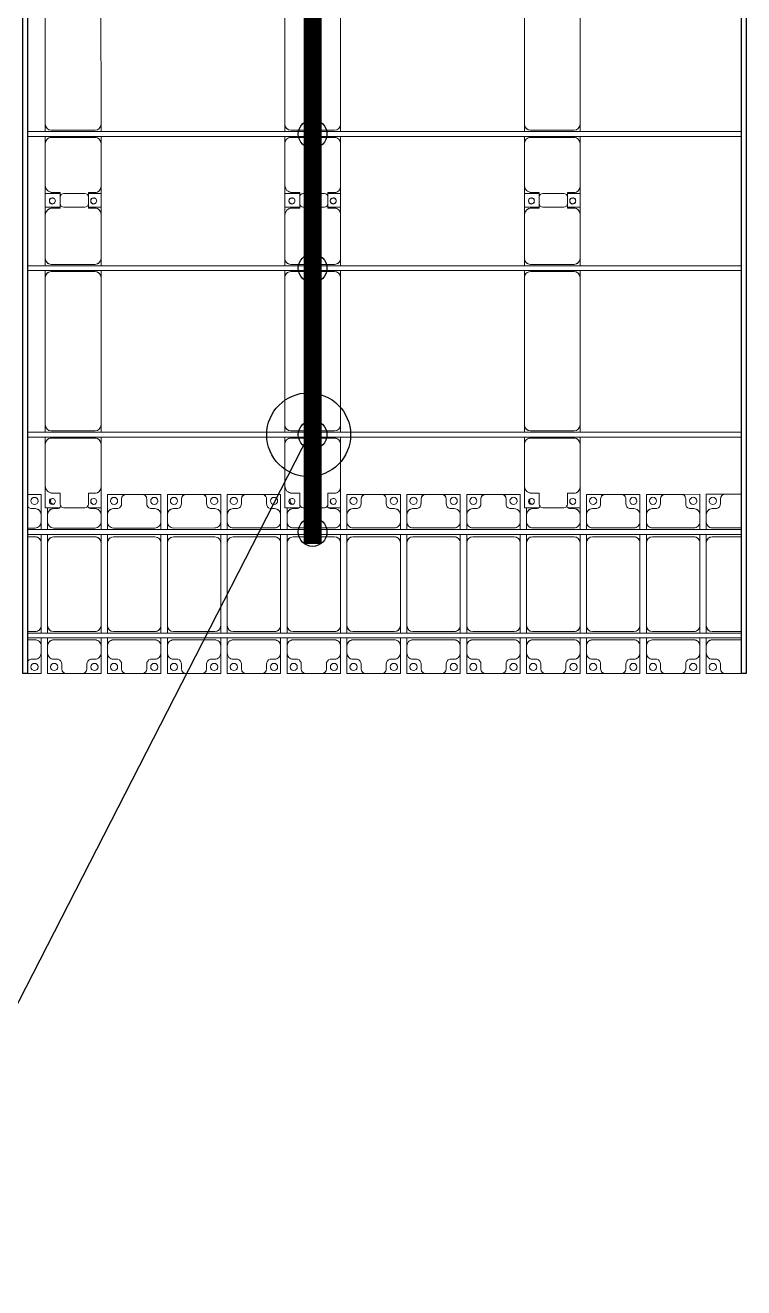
# Model space of a CAD drawing. Header units: millimetres. Extents: x -496478 to -186190, y -204059 to -87354.
# Drawn here: x -311141 to -305141, y -194841 to -184302 of the extents above; entities that cross this region are included whole.
import ezdxf

# ---------------------------------------------------------------- set-up
doc = ezdxf.new("R2010")
doc.units = ezdxf.units.MM
for name, color, linetype, lineweight in [('A-DETL-MBND', 5, 'Continuous', 9), ('A-GENM', 13, 'Continuous', 9), ('S-BEAM', 12, 'Continuous', 9)]:
    doc.layers.add(name, color=color, linetype=linetype, lineweight=lineweight)
for name, color, linetype in [('GC-BICH NEO', 6, 'Continuous'), ('GC-DAY NEO', 5, 'Continuous'), ('GC-HOP 40x60 GIA CUONG', 1, 'Continuous')]:
    doc.layers.add(name, color=color, linetype=linetype)

# ---------------------------------------------------------------- blocks, each defined once
blk = doc.blocks.new('Dai phao do pin - DẢI PHAO ĐỠ PIN-17023-BỐ TRÍ KHUNG KẾT CẤU BÈ PIN 01')
at = {"layer": 'A-DETL-MBND', "color": 8}
for p, q in [((-1312, 242), (-1130, 242)), ((-1312, 122), (-1312, 242)), ((-1312, 242), (-1312, 222)), ((-780, 242), (-1130, 242)), ((-780, 242), (-722, 242)), ((-682, 242), (-620, 242)), ((610, 242), (-620, 242)), ((610, 242), (668, 242)), ((708, 242), (770, 242)), ((1130, 242), (770, 242)), ((1130, 242), (1312, 242)), ((1198, 242), (1376, 242)), ((1198, 118), (1198, 242)), ((1312, 242), (1312, 118)), ((1730, 242), (1380, 242)), ((1730, 242), (1788, 242)), ((1828, 242), (1890, 242)), ((3120, 242), (1890, 242)), ((-1190, 118), (-1282, 118)), ((-1190, 182), (-1190, 118)), ((-730, -173), (-730, 192)), ((-670, 192), (-670, -173)), ((660, -173), (660, 192)), ((720, 192), (720, -173)), ((1190, 118), (1190, 182)), ((1282, 118), (1190, 118)), ((1320, 118), (1228, 118)), ((1320, 182), (1320, 118)), ((1780, -173), (1780, 192)), ((1840, 192), (1840, -173)), ((-1312, 88), (-1312, -88)), ((1198, 88), (1198, -88)), ((1312, -88), (1312, 88)), ((-1312, -223), (-1312, -122)), ((-1282, -118), (-1190, -118)), ((-1190, -118), (-1190, -173)), ((1190, -173), (1190, -118)), ((1190, -118), (1282, -118)), ((1198, -223), (1198, -118)), ((1228, -118), (1320, -118)), ((1312, -118), (1312, -223)), ((1320, -118), (1320, -173)), ((-1140, -223), (-1312, -223)), ((-1140, -223), (-780, -223)), ((-722, -223), (-780, -223)), ((-620, -223), (-682, -223)), ((-620, -223), (610, -223)), ((668, -223), (610, -223)), ((770, -223), (708, -223)), ((770, -223), (1140, -223)), ((1312, -223), (1140, -223)), ((1370, -223), (1198, -223)), ((1370, -223), (1730, -223)), ((1788, -223), (1730, -223)), ((1890, -223), (1828, -223)), ((1890, -223), (3120, -223))]:
    blk.add_line(p, q, dxfattribs=at)
for centre, radius, start, end in [((-1130, 182), 60, 90, 180), ((-1130, 182), 60, 135, 180), ((-780, 192), 50, 360, 90), ((-780, 192), 50, 360, 45), ((-620, 192), 50, 90, 180), ((-620, 192), 50, 105, 180), ((610, 192), 50, 360, 90), ((610, 192), 50, 15, 90), ((770, 192), 50, 90, 180), ((770, 192), 50, 135, 180), ((1130, 182), 60, 360, 90), ((1130, 182), 60, 360, 45), ((1380, 182), 60, 90, 180), ((1380, 182), 60, 135, 180), ((1730, 192), 50, 360, 90), ((1730, 192), 50, 360, 45), ((1890, 192), 50, 90, 180), ((1890, 192), 50, 105, 180), ((-1282, 88), 30, 90, 180), ((-1282, 88), 30, 105, 120), ((-1259, 183), 25, 0, 180), ((-1259, 183), 25, 180, 0), ((1228, 88), 30, 90, 180), ((1249, 183), 25, 0, 180), ((1249, 183), 25, 180, 0), ((1251, 183), 25, 0, 180), ((1251, 183), 25, 180, 0), ((1251, 183), 25, 180, 195), ((1282, 88), 30, 360, 90), ((-1282, -88), 30, 180, 270), ((1228, -88), 30, 180, 270), ((1282, -88), 30, 270, 360), ((-1282, -88), 30, 240, 255), ((-1259, -162), 25, 0, 180), ((-1259, -162), 25, 180, 0), ((-1259, -162), 25, 270, 285), ((-1140, -173), 50, 180, 270), ((-1140, -173), 50, 180, 225), ((-780, -173), 50, 270, 360), ((-780, -173), 50, 315, 360), ((-620, -173), 50, 180, 270), ((-620, -173), 50, 180, 270), ((610, -173), 50, 270, 360), ((610, -173), 50, 285, 360), ((770, -173), 50, 180, 270), ((770, -173), 50, 180, 225), ((1140, -173), 50, 270, 360), ((1140, -173), 50, 315, 360), ((1249, -162), 25, 0, 180), ((1249, -162), 25, 180, 0), ((1251, -162), 25, 0, 180), ((1251, -162), 25, 120, 180), ((1251, -162), 25, 180, 0), ((1251, -162), 25, 75, 105), ((1249, -162), 25, 75, 90), ((1249, -162), 25, 30, 45), ((1249, -162), 25, 360, 15), ((1370, -173), 50, 180, 270), ((1370, -173), 50, 180, 225), ((1730, -173), 50, 270, 360), ((1730, -173), 50, 315, 360), ((1890, -173), 50, 180, 270), ((1890, -173), 50, 180, 270)]:
    blk.add_arc(centre, radius, start, end, dxfattribs=at)
blk = doc.blocks.new('Dai phao do pin - DẢI PHAO ĐỠ PIN-16228-BỐ TRÍ KHUNG KẾT CẤU BÈ PIN 01')
at = {"layer": 'A-DETL-MBND', "color": 8}
for p, q in [((-1312, 242), (-1130, 242)), ((-1312, 122), (-1312, 242)), ((-1312, 242), (-1312, 222)), ((-780, 242), (-1130, 242)), ((-780, 242), (-722, 242)), ((-682, 242), (-620, 242)), ((610, 242), (-620, 242)), ((610, 242), (668, 242)), ((708, 242), (770, 242)), ((1130, 242), (770, 242)), ((1130, 242), (1312, 242)), ((1198, 242), (1377, 242)), ((1198, 118), (1198, 242)), ((1312, 242), (1312, 118)), ((1730, 242), (1380, 242)), ((1730, 242), (1788, 242)), ((1828, 242), (1890, 242)), ((3120, 242), (1890, 242)), ((-1190, 118), (-1282, 118)), ((-1190, 182), (-1190, 118)), ((-730, -173), (-730, 192)), ((-670, 192), (-670, -173)), ((660, -173), (660, 192)), ((720, 192), (720, -173)), ((1190, 118), (1190, 182)), ((1282, 118), (1190, 118)), ((1320, 118), (1228, 118)), ((1320, 182), (1320, 118)), ((1780, -173), (1780, 192)), ((1840, 192), (1840, -173)), ((-1312, 88), (-1312, -88)), ((1198, 88), (1198, -88)), ((1312, -88), (1312, 88)), ((-1312, -223), (-1312, -122)), ((-1282, -118), (-1190, -118)), ((-1190, -118), (-1190, -173)), ((1190, -173), (1190, -118)), ((1190, -118), (1282, -118)), ((1198, -223), (1198, -118)), ((1228, -118), (1320, -118)), ((1312, -118), (1312, -223)), ((1320, -118), (1320, -173)), ((-1140, -223), (-1312, -223)), ((-1140, -223), (-780, -223)), ((-722, -223), (-780, -223)), ((-620, -223), (-682, -223)), ((-620, -223), (610, -223)), ((668, -223), (610, -223)), ((770, -223), (708, -223)), ((770, -223), (1140, -223)), ((1312, -223), (1140, -223)), ((1370, -223), (1198, -223)), ((1370, -223), (1730, -223)), ((1788, -223), (1730, -223)), ((1890, -223), (1828, -223)), ((1890, -223), (3120, -223))]:
    blk.add_line(p, q, dxfattribs=at)
for centre, radius, start, end in [((-1130, 182), 60, 90, 180), ((-1130, 182), 60, 135, 180), ((-780, 192), 50, 360, 90), ((-780, 192), 50, 360, 45), ((-620, 192), 50, 90, 180), ((-620, 192), 50, 105, 180), ((610, 192), 50, 360, 90), ((610, 192), 50, 15, 90), ((770, 192), 50, 90, 180), ((770, 192), 50, 135, 180), ((1130, 182), 60, 360, 90), ((1130, 182), 60, 360, 45), ((1380, 182), 60, 90, 180), ((1380, 182), 60, 135, 180), ((1730, 192), 50, 360, 90), ((1730, 192), 50, 360, 45), ((1890, 192), 50, 90, 180), ((1890, 192), 50, 105, 180), ((-1282, 88), 30, 90, 180), ((-1282, 88), 30, 105, 120), ((-1259, 183), 25, 0, 180), ((-1259, 183), 25, 180, 0), ((1228, 88), 30, 90, 180), ((1249, 183), 25, 0, 180), ((1249, 183), 25, 180, 0), ((1251, 183), 25, 0, 180), ((1251, 183), 25, 180, 0), ((1251, 183), 25, 180, 195), ((1282, 88), 30, 360, 90), ((-1282, -88), 30, 180, 270), ((1228, -88), 30, 180, 270), ((1282, -88), 30, 270, 360), ((-1282, -88), 30, 240, 255), ((-1259, -162), 25, 0, 180), ((-1259, -162), 25, 180, 0), ((-1259, -162), 25, 270, 285), ((-1140, -173), 50, 180, 270), ((-1140, -173), 50, 180, 225), ((-780, -173), 50, 270, 360), ((-780, -173), 50, 315, 360), ((-620, -173), 50, 180, 270), ((-620, -173), 50, 180, 270), ((610, -173), 50, 270, 360), ((610, -173), 50, 285, 360), ((770, -173), 50, 180, 270), ((770, -173), 50, 180, 225), ((1140, -173), 50, 270, 360), ((1140, -173), 50, 315, 360), ((1249, -162), 25, 0, 180), ((1249, -162), 25, 180, 0), ((1251, -162), 25, 0, 180), ((1251, -162), 25, 120, 180), ((1251, -162), 25, 180, 0), ((1251, -162), 25, 75, 105), ((1249, -162), 25, 75, 90), ((1249, -162), 25, 30, 45), ((1249, -162), 25, 360, 15), ((1370, -173), 50, 180, 270), ((1370, -173), 50, 180, 225), ((1730, -173), 50, 270, 360), ((1730, -173), 50, 315, 360), ((1890, -173), 50, 180, 270), ((1890, -173), 50, 180, 270)]:
    blk.add_arc(centre, radius, start, end, dxfattribs=at)
blk = doc.blocks.new('Dai phaodi lai - DẢI PHAO ĐI LẠI-19865-BỐ TRÍ KHUNG KẾT CẤU BÈ PIN 01')
at = {"layer": 'A-DETL-MBND', "color": 8}
for p, q in [((19611, 748), (19723, 748)), ((19723, 748), (19723, 579)), ((20277, 748), (20433, 748)), ((20277, 579), (20277, 748)), ((20567, 748), (20433, 748)), ((20567, 748), (20723, 748)), ((20723, 748), (20723, 579)), ((20777, 748), (20933, 748)), ((20777, 579), (20777, 748)), ((21067, 748), (20933, 748)), ((21067, 748), (21223, 748)), ((21223, 748), (21223, 579)), ((21277, 748), (21433, 748)), ((21277, 579), (21277, 748)), ((21567, 748), (21433, 748)), ((21567, 748), (21723, 748)), ((21723, 748), (21723, 579)), ((22277, 748), (22433, 748)), ((22277, 579), (22277, 748)), ((22567, 748), (22433, 748)), ((22567, 748), (22723, 748)), ((22723, 748), (22723, 579)), ((22777, 748), (22933, 748)), ((22777, 579), (22777, 748)), ((23067, 748), (22933, 748)), ((23067, 748), (23223, 748)), ((23223, 748), (23223, 579)), ((23277, 748), (23433, 748)), ((23277, 579), (23277, 748)), ((23567, 748), (23433, 748)), ((23567, 748), (23723, 748)), ((23723, 748), (23723, 579)), ((24277, 748), (24433, 748)), ((24277, 579), (24277, 748)), ((24567, 748), (24433, 748)), ((24567, 748), (24723, 748)), ((24723, 748), (24723, 579)), ((24777, 748), (24933, 748)), ((24777, 579), (24777, 748)), ((25067, 748), (24933, 748)), ((25067, 748), (25223, 748)), ((25223, 748), (25223, 579)), ((25277, 748), (25433, 748)), ((25277, 579), (25277, 748)), ((25567, 748), (25433, 748)), ((19777, 579), (19777, 637)), ((20223, 636), (20223, 579)), ((20395, 710), (20395, 671)), ((20605, 671), (20605, 710)), ((20895, 710), (20895, 671)), ((21105, 671), (21105, 710)), ((21395, 710), (21395, 671)), ((21605, 671), (21605, 710)), ((21777, 579), (21777, 637)), ((22223, 636), (22223, 579)), ((22395, 710), (22395, 671)), ((22605, 671), (22605, 710)), ((22895, 710), (22895, 671)), ((23105, 671), (23105, 710)), ((23395, 710), (23395, 671)), ((23605, 671), (23605, 710)), ((23777, 579), (23777, 637)), ((24223, 636), (24223, 579)), ((24395, 710), (24395, 671)), ((24605, 671), (24605, 710)), ((24895, 710), (24895, 671)), ((25105, 671), (25105, 710)), ((25395, 710), (25395, 671)), ((19673, 629), (19636, 629)), ((19723, 517), (19723, 579)), ((19777, 579), (19777, 517)), ((19864, 629), (19827, 629)), ((20173, 629), (20136, 629)), ((20223, 517), (20223, 579)), ((20277, 579), (20277, 517)), ((20364, 629), (20327, 629)), ((20673, 629), (20636, 629)), ((20723, 517), (20723, 579)), ((20777, 579), (20777, 517)), ((20864, 629), (20827, 629)), ((21173, 629), (21136, 629)), ((21223, 517), (21223, 579)), ((21277, 579), (21277, 517)), ((21364, 629), (21327, 629)), ((21673, 629), (21636, 629)), ((21723, 517), (21723, 579)), ((21777, 579), (21777, 517)), ((21864, 629), (21827, 629)), ((22173, 629), (22136, 629)), ((22223, 517), (22223, 579)), ((22277, 579), (22277, 517)), ((22364, 629), (22327, 629)), ((22673, 629), (22636, 629)), ((22723, 517), (22723, 579)), ((22777, 579), (22777, 517)), ((22864, 629), (22827, 629)), ((23173, 629), (23136, 629)), ((23223, 517), (23223, 579)), ((23277, 579), (23277, 517)), ((23364, 629), (23327, 629)), ((23673, 629), (23636, 629)), ((23723, 517), (23723, 579)), ((23777, 579), (23777, 517)), ((23864, 629), (23827, 629)), ((24173, 629), (24136, 629)), ((24223, 517), (24223, 579)), ((24277, 579), (24277, 517)), ((24364, 629), (24327, 629)), ((24673, 629), (24636, 629)), ((24723, 517), (24723, 579)), ((24777, 579), (24777, 517)), ((24864, 629), (24827, 629)), ((25173, 629), (25136, 629)), ((25223, 517), (25223, 579)), ((25277, 579), (25277, 517)), ((25364, 629), (25327, 629)), ((19611, 467), (19673, 467)), ((19723, 517), (19723, 454)), ((19777, 454), (19777, 517)), ((19827, 467), (20173, 467)), ((20223, 517), (20223, 454)), ((20277, 454), (20277, 517)), ((20327, 467), (20673, 467)), ((20723, 517), (20723, 454)), ((20777, 454), (20777, 517)), ((20827, 467), (21173, 467)), ((21223, 517), (21223, 454)), ((21277, 454), (21277, 517)), ((21327, 467), (21673, 467)), ((21723, 517), (21723, 454)), ((21777, 454), (21777, 517)), ((21827, 467), (22173, 467)), ((22223, 517), (22223, 454)), ((22277, 454), (22277, 517)), ((22327, 467), (22673, 467)), ((22723, 517), (22723, 454)), ((22777, 454), (22777, 517)), ((22827, 467), (23173, 467)), ((23223, 517), (23223, 454)), ((23277, 454), (23277, 517)), ((23327, 467), (23673, 467)), ((23723, 517), (23723, 454)), ((23777, 454), (23777, 517)), ((23827, 467), (24173, 467)), ((24223, 517), (24223, 454)), ((24277, 454), (24277, 517)), ((24327, 467), (24673, 467)), ((24723, 517), (24723, 454)), ((24777, 454), (24777, 517)), ((24827, 467), (25173, 467)), ((25223, 517), (25223, 454)), ((25277, 454), (25277, 517)), ((25327, 467), (25571, 467)), ((19673, 393), (19611, 393)), ((19723, 414), (19723, 343)), ((19723, -348), (19723, 343)), ((19777, 343), (19777, 414)), ((19777, 343), (19777, -348)), ((20173, 393), (19827, 393)), ((20223, 414), (20223, 343)), ((20223, -348), (20223, 343)), ((20277, 343), (20277, 414)), ((20277, 343), (20277, -348)), ((20673, 393), (20327, 393)), ((20723, 414), (20723, 343)), ((20723, -348), (20723, 343)), ((20777, 343), (20777, 414)), ((20777, 343), (20777, -348)), ((21173, 393), (20827, 393)), ((21223, 414), (21223, 343)), ((21223, -348), (21223, 343)), ((21277, 343), (21277, 414)), ((21277, 343), (21277, -348)), ((21673, 393), (21327, 393)), ((21723, 414), (21723, 343)), ((21723, -348), (21723, 343)), ((21777, 343), (21777, 414)), ((21777, 343), (21777, -348)), ((22173, 393), (21827, 393)), ((22223, 414), (22223, 343)), ((22223, -348), (22223, 343)), ((22277, 343), (22277, 414)), ((22277, 343), (22277, -348)), ((22673, 393), (22327, 393)), ((22723, 414), (22723, 343)), ((22723, -348), (22723, 343)), ((22777, 343), (22777, 414)), ((22777, 343), (22777, -348)), ((23173, 393), (22827, 393)), ((23223, 414), (23223, 343)), ((23223, -348), (23223, 343)), ((23277, 343), (23277, 414)), ((23277, 343), (23277, -348)), ((23673, 393), (23327, 393)), ((23723, 414), (23723, 343)), ((23723, -348), (23723, 343)), ((23777, 343), (23777, 414)), ((23777, 343), (23777, -348)), ((24173, 393), (23827, 393)), ((24223, 414), (24223, 343)), ((24223, -348), (24223, 343)), ((24277, 343), (24277, 414)), ((24277, 343), (24277, -348)), ((24673, 393), (24327, 393)), ((24723, 414), (24723, 343)), ((24723, -348), (24723, 343)), ((24777, 343), (24777, 414)), ((24777, 343), (24777, -348)), ((25173, 393), (24827, 393)), ((25223, 414), (25223, 343)), ((25223, -348), (25223, 343)), ((25277, 343), (25277, 414)), ((25277, 343), (25277, -348)), ((25571, 393), (25327, 393)), ((19611, -398), (19673, -398)), ((19723, -348), (19723, -411)), ((19777, -411), (19777, -348)), ((19827, -398), (20173, -398)), ((20223, -348), (20223, -411)), ((20277, -411), (20277, -348)), ((20327, -398), (20673, -398)), ((20723, -348), (20723, -411)), ((20777, -411), (20777, -348)), ((20827, -398), (21173, -398)), ((21223, -348), (21223, -411)), ((21277, -411), (21277, -348)), ((21327, -398), (21673, -398)), ((21723, -348), (21723, -411)), ((21777, -411), (21777, -348)), ((21827, -398), (22173, -398)), ((22223, -348), (22223, -411)), ((22277, -411), (22277, -348)), ((22327, -398), (22673, -398)), ((22723, -348), (22723, -411)), ((22777, -411), (22777, -348)), ((22827, -398), (23173, -398)), ((23223, -348), (23223, -411)), ((23277, -411), (23277, -348)), ((23327, -398), (23673, -398)), ((23723, -348), (23723, -411)), ((23777, -411), (23777, -348)), ((23827, -398), (24173, -398)), ((24223, -348), (24223, -411)), ((24277, -411), (24277, -348)), ((24327, -398), (24673, -398)), ((24723, -348), (24723, -411)), ((24777, -411), (24777, -348)), ((24827, -398), (25173, -398)), ((25223, -348), (25223, -411)), ((25277, -411), (25277, -348)), ((25327, -398), (25571, -398)), ((19673, -467), (19611, -467)), ((19723, -451), (19723, -514)), ((19723, -579), (19723, -517)), ((19777, -514), (19777, -451)), ((19777, -517), (19777, -579)), ((20173, -467), (19827, -467)), ((20223, -451), (20223, -514)), ((20223, -579), (20223, -517)), ((20277, -514), (20277, -451)), ((20277, -517), (20277, -579)), ((20673, -467), (20327, -467)), ((20723, -451), (20723, -514)), ((20723, -579), (20723, -517)), ((20777, -514), (20777, -451)), ((20777, -517), (20777, -579)), ((21173, -467), (20827, -467)), ((21223, -451), (21223, -514)), ((21223, -579), (21223, -517)), ((21277, -514), (21277, -451)), ((21277, -517), (21277, -579)), ((21673, -467), (21327, -467)), ((21723, -451), (21723, -514)), ((21723, -579), (21723, -517)), ((21777, -514), (21777, -451)), ((21777, -517), (21777, -579)), ((22173, -467), (21827, -467)), ((22223, -451), (22223, -514)), ((22223, -579), (22223, -517)), ((22277, -514), (22277, -451)), ((22277, -517), (22277, -579)), ((22673, -467), (22327, -467)), ((22723, -451), (22723, -514)), ((22723, -579), (22723, -517)), ((22777, -514), (22777, -451)), ((22777, -517), (22777, -579)), ((23173, -467), (22827, -467)), ((23223, -451), (23223, -514)), ((23223, -579), (23223, -517)), ((23277, -514), (23277, -451)), ((23277, -517), (23277, -579)), ((23673, -467), (23327, -467)), ((23723, -451), (23723, -514)), ((23723, -579), (23723, -517)), ((23777, -514), (23777, -451)), ((23777, -517), (23777, -579)), ((24173, -467), (23827, -467)), ((24223, -451), (24223, -514)), ((24223, -579), (24223, -517)), ((24277, -514), (24277, -451)), ((24277, -517), (24277, -579)), ((24673, -467), (24327, -467)), ((24723, -451), (24723, -514)), ((24723, -579), (24723, -517)), ((24777, -514), (24777, -451)), ((24777, -517), (24777, -579)), ((25173, -467), (24827, -467)), ((25223, -451), (25223, -514)), ((25223, -579), (25223, -517)), ((25277, -514), (25277, -451)), ((25277, -517), (25277, -579)), ((25571, -467), (25327, -467)), ((19636, -629), (19673, -629)), ((19723, -579), (19723, -748)), ((19777, -748), (19777, -579)), ((19827, -629), (19864, -629)), ((20136, -629), (20173, -629)), ((20223, -579), (20223, -748)), ((20277, -748), (20277, -579)), ((20327, -629), (20364, -629)), ((20636, -629), (20673, -629)), ((20723, -579), (20723, -748)), ((20777, -748), (20777, -579)), ((20827, -629), (20864, -629)), ((21136, -629), (21173, -629)), ((21223, -579), (21223, -748)), ((21277, -748), (21277, -579)), ((21327, -629), (21364, -629)), ((21636, -629), (21673, -629)), ((21723, -579), (21723, -748)), ((21777, -748), (21777, -579)), ((21827, -629), (21864, -629)), ((22136, -629), (22173, -629)), ((22223, -579), (22223, -748)), ((22277, -748), (22277, -579)), ((22327, -629), (22364, -629)), ((22636, -629), (22673, -629)), ((22723, -579), (22723, -748)), ((22777, -748), (22777, -579)), ((22827, -629), (22864, -629)), ((23136, -629), (23173, -629)), ((23223, -579), (23223, -748)), ((23277, -748), (23277, -579)), ((23327, -629), (23364, -629)), ((23636, -629), (23673, -629)), ((23723, -579), (23723, -748)), ((23777, -748), (23777, -579)), ((23827, -629), (23864, -629)), ((24136, -629), (24173, -629)), ((24223, -579), (24223, -748)), ((24277, -748), (24277, -579)), ((24327, -629), (24364, -629)), ((24636, -629), (24673, -629)), ((24723, -579), (24723, -748)), ((24777, -748), (24777, -579)), ((24827, -629), (24864, -629)), ((25136, -629), (25173, -629)), ((25223, -579), (25223, -748)), ((25277, -748), (25277, -579)), ((25327, -629), (25364, -629)), ((19895, -671), (19895, -710)), ((20105, -710), (20105, -671)), ((20395, -671), (20395, -710)), ((20605, -710), (20605, -671)), ((20895, -671), (20895, -710)), ((21105, -710), (21105, -671)), ((21395, -671), (21395, -710)), ((21605, -710), (21605, -671)), ((21895, -671), (21895, -710)), ((22105, -710), (22105, -671)), ((22395, -671), (22395, -710)), ((22605, -710), (22605, -671)), ((22895, -671), (22895, -710)), ((23105, -710), (23105, -671)), ((23395, -671), (23395, -710)), ((23605, -710), (23605, -671)), ((23895, -671), (23895, -710)), ((24105, -710), (24105, -671)), ((24395, -671), (24395, -710)), ((24605, -710), (24605, -671)), ((24895, -671), (24895, -710)), ((25105, -710), (25105, -671)), ((25395, -671), (25395, -710)), ((19723, -748), (19611, -748)), ((19933, -748), (19777, -748)), ((19933, -748), (20067, -748)), ((20223, -748), (20067, -748)), ((20433, -748), (20277, -748)), ((20433, -748), (20567, -748)), ((20723, -748), (20567, -748)), ((20933, -748), (20777, -748)), ((20933, -748), (21067, -748)), ((21223, -748), (21067, -748)), ((21433, -748), (21277, -748)), ((21433, -748), (21567, -748)), ((21723, -748), (21567, -748)), ((21933, -748), (21777, -748)), ((21933, -748), (22067, -748)), ((22223, -748), (22067, -748)), ((22433, -748), (22277, -748)), ((22433, -748), (22567, -748)), ((22723, -748), (22567, -748)), ((22933, -748), (22777, -748)), ((22933, -748), (23067, -748)), ((23223, -748), (23067, -748)), ((23433, -748), (23277, -748)), ((23433, -748), (23567, -748)), ((23723, -748), (23567, -748)), ((23933, -748), (23777, -748)), ((23933, -748), (24067, -748)), ((24223, -748), (24067, -748)), ((24433, -748), (24277, -748)), ((24433, -748), (24567, -748)), ((24723, -748), (24567, -748)), ((24933, -748), (24777, -748)), ((24933, -748), (25067, -748)), ((25223, -748), (25067, -748)), ((25433, -748), (25277, -748)), ((25433, -748), (25567, -748))]:
    blk.add_line(p, q, dxfattribs=at)
for centre, radius, start, end in [((20433, 710), 38, 90, 180), ((20433, 710), 38, 90, 150), ((20567, 710), 38, 360, 90), ((20567, 710), 38, 30, 90), ((20933, 710), 38, 90, 180), ((20933, 710), 38, 90, 150), ((21067, 710), 38, 360, 90), ((21067, 710), 38, 30, 90), ((21433, 710), 38, 90, 180), ((21433, 710), 38, 90, 150), ((21567, 710), 38, 360, 90), ((21567, 710), 38, 30, 90), ((22433, 710), 38, 90, 180), ((22433, 710), 38, 90, 150), ((22567, 710), 38, 360, 90), ((22567, 710), 38, 30, 90), ((22933, 710), 38, 90, 180), ((22933, 710), 38, 90, 150), ((23067, 710), 38, 0, 90), ((23067, 710), 38, 30, 90), ((23433, 710), 38, 90, 180), ((23433, 710), 38, 90, 150), ((23567, 710), 38, 360, 90), ((23567, 710), 38, 30, 90), ((24433, 710), 38, 90, 180), ((24433, 710), 38, 90, 150), ((24567, 710), 38, 360, 90), ((24567, 710), 38, 30, 90), ((24933, 710), 38, 90, 180), ((24933, 710), 38, 90, 150), ((25067, 710), 38, 0, 90), ((25067, 710), 38, 30, 90), ((25433, 710), 38, 90, 180), ((25433, 710), 38, 90, 150), ((19645, 668), 40, 216.6517, 256.8115), ((19668, 693), 30, 90, 270), ((19668, 693), 30, 270, 90), ((19668, 693), 30, 345, 0), ((19832, 693), 30, 150, 255), ((19832, 693), 30, 180, 195), ((19855, 668), 40, 283.1885, 335.263), ((20145, 668), 40, 204.737, 256.8115), ((20168, 693), 30, 180, 255), ((20332, 693), 30, 90, 270), ((20332, 693), 30, 180, 195), ((20332, 693), 30, 270, 90), ((20355, 668), 40, 283.1885, 3.5081), ((20645, 668), 40, 176.4919, 256.8115), ((20668, 693), 30, 90, 270), ((20668, 693), 30, 270, 90), ((20668, 693), 30, 345, 0), ((20832, 693), 30, 90, 270), ((20832, 693), 30, 180, 195), ((20832, 693), 30, 270, 90), ((20855, 668), 40, 283.1885, 3.5081), ((21145, 668), 40, 176.4919, 256.8115), ((21168, 693), 30, 90, 270), ((21168, 693), 30, 270, 90), ((21168, 693), 30, 345, 0), ((21332, 693), 30, 90, 270), ((21332, 693), 30, 180, 195), ((21332, 693), 30, 270, 90), ((21355, 668), 40, 283.1885, 3.5081), ((21645, 668), 40, 176.4919, 256.8115), ((21668, 693), 30, 90, 270), ((21668, 693), 30, 270, 90), ((21668, 693), 30, 345, 0), ((21832, 693), 30, 150, 255), ((21832, 693), 30, 180, 195), ((21855, 668), 40, 283.1885, 335.263), ((22145, 668), 40, 204.737, 256.8115), ((22168, 693), 30, 180, 255), ((22332, 693), 30, 90, 270), ((22332, 693), 30, 180, 195), ((22332, 693), 30, 270, 90), ((22355, 668), 40, 283.1885, 3.5081), ((22645, 668), 40, 176.4919, 256.8115), ((22668, 693), 30, 90, 270), ((22668, 693), 30, 270, 90), ((22668, 693), 30, 345, 0), ((22832, 693), 30, 90, 270), ((22832, 693), 30, 180, 195), ((22832, 693), 30, 270, 90), ((22855, 668), 40, 283.1885, 3.5081), ((23145, 668), 40, 176.4919, 256.8115), ((23168, 693), 30, 90, 270), ((23168, 693), 30, 270, 90), ((23168, 693), 30, 345, 0), ((23332, 693), 30, 90, 270), ((23332, 693), 30, 180, 195), ((23332, 693), 30, 270, 90), ((23355, 668), 40, 283.1885, 3.5081), ((23645, 668), 40, 176.4919, 256.8115), ((23668, 693), 30, 90, 270), ((23668, 693), 30, 270, 90), ((23668, 693), 30, 345, 0), ((23832, 693), 30, 150, 255), ((23832, 693), 30, 180, 195), ((23855, 668), 40, 283.1885, 335.263), ((24145, 668), 40, 204.737, 256.8115), ((24168, 693), 30, 180, 255), ((24332, 693), 30, 90, 270), ((24332, 693), 30, 180, 195), ((24332, 693), 30, 270, 90), ((24355, 668), 40, 283.1885, 3.5081), ((24645, 668), 40, 176.4919, 256.8115), ((24668, 693), 30, 90, 270), ((24668, 693), 30, 270, 90), ((24668, 693), 30, 345, 0), ((24832, 693), 30, 90, 270), ((24832, 693), 30, 180, 195), ((24832, 693), 30, 270, 90), ((24855, 668), 40, 283.1885, 3.5081), ((25145, 668), 40, 176.4919, 256.8115), ((25168, 693), 30, 90, 270), ((25168, 693), 30, 270, 90), ((25168, 693), 30, 345, 0), ((25332, 693), 30, 90, 270), ((25332, 693), 30, 180, 195), ((25332, 693), 30, 270, 90), ((25355, 668), 40, 283.1885, 3.5081), ((19673, 579), 50, 0, 90), ((19673, 579), 50, 45, 90), ((19827, 579), 50, 90, 180), ((19827, 579), 50, 90, 135), ((20173, 579), 50, 360, 90), ((20173, 579), 50, 45, 90), ((20327, 579), 50, 90, 180), ((20327, 579), 50, 90, 135), ((20673, 579), 50, 0, 90), ((20673, 579), 50, 45, 90), ((20827, 579), 50, 90, 180), ((20827, 579), 50, 90, 135), ((21173, 579), 50, 360, 90), ((21173, 579), 50, 45, 90), ((21327, 579), 50, 90, 180), ((21327, 579), 50, 90, 135), ((21673, 579), 50, 0, 90), ((21673, 579), 50, 45, 90), ((21827, 579), 50, 90, 180), ((21827, 579), 50, 90, 135), ((22173, 579), 50, 360, 90), ((22173, 579), 50, 45, 90), ((22327, 579), 50, 90, 180), ((22327, 579), 50, 90, 135), ((22673, 579), 50, 0, 90), ((22673, 579), 50, 45, 90), ((22827, 579), 50, 90, 180), ((22827, 579), 50, 90, 135), ((23173, 579), 50, 360, 90), ((23173, 579), 50, 45, 90), ((23327, 579), 50, 90, 180), ((23327, 579), 50, 90, 135), ((23673, 579), 50, 360, 90), ((23673, 579), 50, 45, 90), ((23827, 579), 50, 90, 180), ((23827, 579), 50, 90, 135), ((24173, 579), 50, 0, 90), ((24173, 579), 50, 45, 90), ((24327, 579), 50, 90, 180), ((24327, 579), 50, 90, 135), ((24673, 579), 50, 360, 90), ((24673, 579), 50, 45, 90), ((24827, 579), 50, 90, 180), ((24827, 579), 50, 91.1156, 135), ((25173, 579), 50, 0, 90), ((25173, 579), 50, 45, 90), ((25327, 579), 50, 90, 180), ((25327, 579), 50, 90, 135), ((19673, 517), 50, 270, 360), ((19673, 517), 50, 270, 315), ((19827, 517), 50, 180, 270), ((19827, 517), 50, 225, 270), ((20173, 517), 50, 270, 360), ((20173, 517), 50, 270, 315), ((20327, 517), 50, 180, 270), ((20327, 517), 50, 225, 270), ((20673, 517), 50, 270, 360), ((20673, 517), 50, 270, 315), ((20827, 517), 50, 180, 270), ((20827, 517), 50, 225, 270), ((21173, 517), 50, 270, 0), ((21173, 517), 50, 270, 315), ((21327, 517), 50, 180, 270), ((21327, 517), 50, 225, 270), ((21673, 517), 50, 270, 0), ((21673, 517), 50, 270, 315), ((21827, 517), 50, 180, 270), ((21827, 517), 50, 225, 270), ((22173, 517), 50, 270, 0), ((22173, 517), 50, 270, 315), ((22327, 517), 50, 180, 270), ((22327, 517), 50, 225, 270), ((22673, 517), 50, 270, 0), ((22673, 517), 50, 270, 315), ((22827, 517), 50, 180, 270), ((22827, 517), 50, 225, 270), ((23173, 517), 50, 270, 360), ((23173, 517), 50, 270, 315), ((23327, 517), 50, 180, 270), ((23327, 517), 50, 225, 270), ((23673, 517), 50, 270, 360), ((23673, 517), 50, 270, 315), ((23827, 517), 50, 180, 270), ((23827, 517), 50, 225, 270), ((24173, 517), 50, 270, 360), ((24173, 517), 50, 270, 315), ((24327, 517), 50, 180, 270), ((24327, 517), 50, 225, 270), ((24673, 517), 50, 270, 0), ((24673, 517), 50, 270, 315), ((24827, 517), 50, 180, 270), ((24827, 517), 50, 225, 268.8819), ((25173, 517), 50, 270, 0), ((25173, 517), 50, 270, 315), ((25327, 517), 50, 180, 270), ((25327, 517), 50, 225, 270), ((19673, 343), 50, 360, 90), ((19673, 343), 50, 30, 75), ((19827, 343), 50, 90, 180), ((19827, 343), 50, 105, 180), ((20173, 343), 50, 360, 90), ((20173, 343), 50, 30, 75), ((20327, 343), 50, 90, 180), ((20327, 343), 50, 105, 180), ((20673, 343), 50, 0, 90), ((20673, 343), 50, 30, 75), ((20827, 343), 50, 90, 180), ((20827, 343), 50, 108.4704, 180), ((21173, 343), 50, 0, 90), ((21173, 343), 50, 37.6103, 75), ((21327, 343), 50, 90, 180), ((21327, 343), 50, 105, 180), ((21673, 343), 50, 360, 90), ((21673, 343), 50, 30, 75), ((21827, 343), 50, 90, 180), ((21827, 343), 50, 105, 180), ((22173, 343), 50, 0, 90), ((22173, 343), 50, 30, 75), ((22327, 343), 50, 90, 180), ((22327, 343), 50, 105, 180), ((22673, 343), 50, 360, 90), ((22673, 343), 50, 30, 75), ((22827, 343), 50, 90, 180), ((22827, 343), 50, 105, 180), ((23173, 343), 50, 360, 90), ((23173, 343), 50, 30, 75), ((23327, 343), 50, 90, 180), ((23327, 343), 50, 105, 180), ((23673, 343), 50, 0, 90), ((23673, 343), 50, 30, 75), ((23827, 343), 50, 90, 180), ((23827, 343), 50, 105, 180), ((24173, 343), 50, 0, 90), ((24173, 343), 50, 30, 75), ((24327, 343), 50, 90, 180), ((24327, 343), 50, 105, 180), ((24673, 343), 50, 360, 90), ((24673, 343), 50, 30, 75), ((24827, 343), 50, 90, 180), ((24827, 343), 50, 105, 180), ((25173, 343), 50, 360, 90), ((25173, 343), 50, 30, 75), ((25327, 343), 50, 90, 180), ((25327, 343), 50, 105, 180), ((19673, -348), 50, 270, 0), ((19673, -348), 50, 270, 345), ((19827, -348), 50, 180, 270), ((19827, -348), 50, 195, 240), ((20173, -348), 50, 270, 0), ((20173, -348), 50, 270, 345), ((20327, -348), 50, 180, 270), ((20327, -348), 50, 195, 240), ((20673, -348), 50, 270, 0), ((20673, -348), 50, 270, 345), ((20827, -348), 50, 180, 270), ((20827, -348), 50, 195, 240), ((21173, -348), 50, 270, 360), ((21173, -348), 50, 270, 345), ((21327, -348), 50, 180, 270), ((21327, -348), 50, 195, 240), ((21673, -348), 50, 270, 0), ((21673, -348), 50, 270, 345), ((21827, -348), 50, 180, 270), ((21827, -348), 50, 195, 240), ((22173, -348), 50, 270, 0), ((22173, -348), 50, 270, 345), ((22327, -348), 50, 180, 270), ((22327, -348), 50, 195, 240), ((22673, -348), 50, 270, 360), ((22673, -348), 50, 270, 345), ((22827, -348), 50, 180, 270), ((22827, -348), 50, 195, 240), ((23173, -348), 50, 270, 0), ((23173, -348), 50, 270, 340.0345), ((23327, -348), 50, 180, 270), ((23327, -348), 50, 195, 240), ((23673, -348), 50, 270, 360), ((23673, -348), 50, 270, 345), ((23827, -348), 50, 180, 270), ((23827, -348), 50, 195, 240), ((24173, -348), 50, 270, 0), ((24173, -348), 50, 270, 345), ((24327, -348), 50, 180, 270), ((24327, -348), 50, 195, 240), ((24673, -348), 50, 270, 360), ((24673, -348), 50, 270, 345), ((24827, -348), 50, 180, 270), ((24827, -348), 50, 195, 240), ((25173, -348), 50, 270, 0), ((25173, -348), 50, 270, 345), ((25327, -348), 50, 180, 270), ((25327, -348), 50, 195, 240), ((19673, -517), 50, 360, 90), ((19673, -517), 50, 45, 90), ((19827, -517), 50, 90, 180), ((19827, -517), 50, 90, 135), ((20173, -517), 50, 360, 90), ((20173, -517), 50, 45, 90), ((20327, -517), 50, 90, 180), ((20327, -517), 50, 90, 135), ((20673, -517), 50, 360, 90), ((20673, -517), 50, 45, 90), ((20827, -517), 50, 90, 180), ((20827, -517), 50, 90, 135), ((21173, -517), 50, 360, 90), ((21173, -517), 50, 45, 90), ((21327, -517), 50, 90, 180), ((21327, -517), 50, 90, 135), ((21673, -517), 50, 0, 90), ((21673, -517), 50, 45, 90), ((21827, -517), 50, 90, 180), ((21827, -517), 50, 90, 135), ((22173, -517), 50, 0, 90), ((22173, -517), 50, 45, 90), ((22327, -517), 50, 90, 180), ((22327, -517), 50, 90, 135), ((22673, -517), 50, 360, 90), ((22673, -517), 50, 45, 90), ((22827, -517), 50, 90, 180), ((22827, -517), 50, 90, 135), ((23173, -517), 50, 0, 90), ((23173, -517), 50, 45, 90), ((23327, -517), 50, 90, 180), ((23327, -517), 50, 90, 135), ((23673, -517), 50, 360, 90), ((23673, -517), 50, 45, 90), ((23827, -517), 50, 90, 180), ((23827, -517), 50, 90, 135), ((24173, -517), 50, 360, 90), ((24173, -517), 50, 45, 90), ((24327, -517), 50, 90, 180), ((24327, -517), 50, 90, 135), ((24673, -517), 50, 360, 90), ((24673, -517), 50, 45, 90), ((24827, -517), 50, 90, 180), ((24827, -517), 50, 91.1324, 135), ((25173, -517), 50, 0, 90), ((25173, -517), 50, 45, 90), ((25327, -517), 50, 90, 180), ((25327, -517), 50, 90, 135), ((19645, -668), 40, 103.1885, 143.3483), ((19673, -579), 50, 270, 360), ((19673, -579), 50, 270, 315), ((19827, -579), 50, 180, 270), ((19827, -579), 50, 225, 270), ((19855, -668), 40, 356.4919, 76.8115), ((20145, -668), 40, 103.1885, 183.5081), ((20173, -579), 50, 270, 0), ((20173, -579), 50, 270, 315), ((20327, -579), 50, 180, 270), ((20327, -579), 50, 225, 270), ((20355, -668), 40, 356.4919, 76.8115), ((20645, -668), 40, 103.1885, 183.5081), ((20673, -579), 50, 270, 360), ((20673, -579), 50, 270, 315), ((20827, -579), 50, 180, 270), ((20827, -579), 50, 225, 270), ((20855, -668), 40, 356.4919, 76.8115), ((21145, -668), 40, 103.1885, 183.5081), ((21173, -579), 50, 270, 360), ((21173, -579), 50, 270, 315), ((21327, -579), 50, 180, 270), ((21327, -579), 50, 225, 270), ((21355, -668), 40, 356.4919, 76.8115), ((21645, -668), 40, 103.1885, 183.5081), ((21673, -579), 50, 270, 360), ((21673, -579), 50, 270, 315), ((21827, -579), 50, 180, 270), ((21827, -579), 50, 225, 270), ((21855, -668), 40, 356.4919, 76.8115), ((22145, -668), 40, 103.1885, 183.5081), ((22173, -579), 50, 270, 360), ((22173, -579), 50, 270, 315), ((22327, -579), 50, 180, 270), ((22327, -579), 50, 225, 270), ((22355, -668), 40, 356.4919, 76.8115), ((22645, -668), 40, 103.1885, 183.5081), ((22673, -579), 50, 270, 360), ((22673, -579), 50, 270, 315), ((22827, -579), 50, 180, 270), ((22827, -579), 50, 225, 270), ((22855, -668), 40, 356.4919, 76.8115), ((23145, -668), 40, 103.1885, 183.5081), ((23173, -579), 50, 270, 360), ((23173, -579), 50, 270, 315), ((23327, -579), 50, 180, 270), ((23327, -579), 50, 225, 270), ((23355, -668), 40, 356.4919, 76.8115), ((23645, -668), 40, 103.1885, 183.5081), ((23673, -579), 50, 270, 360), ((23673, -579), 50, 270, 315), ((23827, -579), 50, 180, 270), ((23827, -579), 50, 225, 270), ((23855, -668), 40, 356.4919, 76.8115), ((24145, -668), 40, 103.1885, 183.5081), ((24173, -579), 50, 270, 360), ((24173, -579), 50, 270, 315), ((24327, -579), 50, 180, 270), ((24327, -579), 50, 225, 270), ((24355, -668), 40, 356.4919, 76.8115), ((24645, -668), 40, 103.1885, 183.5081), ((24673, -579), 50, 270, 360), ((24673, -579), 50, 270, 315), ((24827, -579), 50, 180, 270), ((24827, -579), 50, 225, 268.8651), ((24855, -668), 40, 356.4919, 76.8115), ((25145, -668), 40, 103.1885, 183.5081), ((25173, -579), 50, 270, 360), ((25173, -579), 50, 270, 315), ((25327, -579), 50, 180, 270), ((25327, -579), 50, 225, 270), ((25355, -668), 40, 356.4919, 76.8115), ((19668, -693), 30, 90, 270), ((19668, -693), 30, 270, 90), ((19668, -693), 30, 360, 15), ((19832, -693), 30, 90, 270), ((19832, -693), 30, 165, 180), ((19832, -693), 30, 270, 90), ((19933, -710), 38, 180, 270), ((19933, -710), 38, 210, 270), ((20067, -710), 38, 270, 360), ((20067, -710), 38, 270, 330), ((20168, -693), 30, 90, 270), ((20168, -693), 30, 270, 90), ((20168, -693), 30, 360, 15), ((20332, -693), 30, 90, 270), ((20332, -693), 30, 165, 180), ((20332, -693), 30, 270, 90), ((20433, -710), 38, 180, 270), ((20433, -710), 38, 210, 270), ((20567, -710), 38, 270, 360), ((20567, -710), 38, 270, 330), ((20668, -693), 30, 90, 270), ((20668, -693), 30, 270, 90), ((20668, -693), 30, 360, 15), ((20832, -693), 30, 90, 270), ((20832, -693), 30, 165, 180), ((20832, -693), 30, 270, 90), ((20933, -710), 38, 180, 270), ((20933, -710), 38, 210, 270), ((21067, -710), 38, 270, 360), ((21067, -710), 38, 270, 330), ((21168, -693), 30, 90, 270), ((21168, -693), 30, 270, 90), ((21168, -693), 30, 360, 15), ((21332, -693), 30, 90, 270), ((21332, -693), 30, 165, 180), ((21332, -693), 30, 270, 90), ((21433, -710), 38, 180, 270), ((21433, -710), 38, 210, 270), ((21567, -710), 38, 270, 360), ((21567, -710), 38, 270, 330), ((21668, -693), 30, 90, 270), ((21668, -693), 30, 270, 90), ((21668, -693), 30, 360, 15), ((21832, -693), 30, 90, 270), ((21832, -693), 30, 165, 180), ((21832, -693), 30, 270, 90), ((21933, -710), 38, 180, 270), ((21933, -710), 38, 210, 270), ((22067, -710), 38, 270, 360), ((22067, -710), 38, 270, 330), ((22168, -693), 30, 90, 270), ((22168, -693), 30, 270, 90), ((22168, -693), 30, 360, 15), ((22332, -693), 30, 90, 270), ((22332, -693), 30, 165, 180), ((22332, -693), 30, 270, 90), ((22433, -710), 38, 180, 270), ((22433, -710), 38, 210, 270), ((22567, -710), 38, 270, 0), ((22567, -710), 38, 270, 330), ((22668, -693), 30, 90, 270), ((22668, -693), 30, 270, 90), ((22668, -693), 30, 360, 15), ((22832, -693), 30, 90, 270), ((22832, -693), 30, 165, 180), ((22832, -693), 30, 270, 90), ((22933, -710), 38, 180, 270), ((22933, -710), 38, 210, 270), ((23067, -710), 38, 270, 360), ((23067, -710), 38, 270, 330), ((23168, -693), 30, 90, 270), ((23168, -693), 30, 270, 90), ((23168, -693), 30, 360, 15), ((23332, -693), 30, 90, 270), ((23332, -693), 30, 165, 180), ((23332, -693), 30, 270, 90), ((23433, -710), 38, 180, 270), ((23433, -710), 38, 210, 270), ((23567, -710), 38, 270, 360), ((23567, -710), 38, 270, 330), ((23668, -693), 30, 90, 270), ((23668, -693), 30, 270, 90), ((23668, -693), 30, 360, 15), ((23832, -693), 30, 90, 270), ((23832, -693), 30, 165, 180), ((23832, -693), 30, 270, 90), ((23933, -710), 38, 180, 270), ((23933, -710), 38, 210, 270), ((24067, -710), 38, 270, 360), ((24067, -710), 38, 270, 330), ((24168, -693), 30, 90, 270), ((24168, -693), 30, 270, 90), ((24168, -693), 30, 360, 15), ((24332, -693), 30, 90, 270), ((24332, -693), 30, 165, 180), ((24332, -693), 30, 270, 90), ((24433, -710), 38, 180, 270), ((24433, -710), 38, 210, 270), ((24567, -710), 38, 270, 360), ((24567, -710), 38, 270, 330), ((24668, -693), 30, 90, 270), ((24668, -693), 30, 270, 90), ((24668, -693), 30, 360, 15), ((24832, -693), 30, 90, 270), ((24832, -693), 30, 165, 180), ((24832, -693), 30, 270, 90), ((24933, -710), 38, 180, 270), ((24933, -710), 38, 210, 270), ((25067, -710), 38, 270, 360), ((25067, -710), 38, 270, 330), ((25168, -693), 30, 90, 270), ((25168, -693), 30, 270, 90), ((25168, -693), 30, 360, 15), ((25332, -693), 30, 90, 270), ((25332, -693), 30, 165, 180), ((25332, -693), 30, 270, 90), ((25433, -710), 38, 180, 270), ((25433, -710), 38, 210, 270)]:
    blk.add_arc(centre, radius, start, end, dxfattribs=at)
blk = doc.blocks.new('Dầm C52 - Dầm C52-24761-BỐ TRÍ KHUNG KẾT CẤU BÈ PIN 01')
at = {"layer": 'S-BEAM', "color": 1}
for p, q in [((-5560, 20), (400, 20)), ((400, -20), (-5560, -20))]:
    blk.add_line(p, q, dxfattribs=at)
blk = doc.blocks.new('Dầm C52 - Dầm C52-20216-BỐ TRÍ KHUNG KẾT CẤU BÈ PIN 01')
at = {"layer": 'S-BEAM', "color": 1}
for p, q in [((-5383, 20), (577, 20)), ((577, -20), (-5383, -20))]:
    blk.add_line(p, q, dxfattribs=at)
blk = doc.blocks.new('Dầm C52 - Hộp 40x60-24824-BỐ TRÍ KHUNG KẾT CẤU BÈ PIN 01')
at = {"layer": 'S-BEAM', "color": 3, "lineweight": 25}
for p, q in [((-47216, -20), (-47216, 20)), ((-47216, 20), (47216, 20)), ((47216, -20), (-47216, -20))]:
    blk.add_line(p, q, dxfattribs=at)
blk = doc.blocks.new('Dai phao do pin - DẢI PHAO ĐỠ PIN-V87-BỐ TRÍ KHUNG KẾT CẤU BÈ PIN 01')
at = {"layer": 'A-DETL-MBND', "color": 8}
for p, q in [((-1312, 242), (-1130, 242)), ((-1312, 122), (-1312, 242)), ((-1312, 242), (-1312, 222)), ((-780, 242), (-1130, 242)), ((-780, 242), (-722, 242)), ((-682, 242), (-620, 242)), ((610, 242), (-620, 242)), ((610, 242), (668, 242)), ((708, 242), (770, 242)), ((1130, 242), (770, 242)), ((1130, 242), (1312, 242)), ((1198, 242), (1376, 242)), ((1198, 118), (1198, 242)), ((1312, 242), (1312, 118)), ((1730, 242), (1380, 242)), ((1730, 242), (1788, 242)), ((1828, 242), (1890, 242)), ((3120, 242), (1890, 242)), ((-1190, 118), (-1282, 118)), ((-1190, 182), (-1190, 118)), ((-730, -173), (-730, 192)), ((-670, 192), (-670, -173)), ((660, -173), (660, 192)), ((720, 192), (720, -173)), ((1190, 118), (1190, 182)), ((1282, 118), (1190, 118)), ((1320, 118), (1228, 118)), ((1320, 182), (1320, 118)), ((1780, -173), (1780, 192)), ((1840, 192), (1840, -173)), ((-1312, 88), (-1312, -88)), ((1198, 88), (1198, -88)), ((1312, -88), (1312, 88)), ((-1312, -223), (-1312, -122)), ((-1282, -118), (-1190, -118)), ((-1190, -118), (-1190, -173)), ((1190, -173), (1190, -118)), ((1190, -118), (1282, -118)), ((1198, -223), (1198, -118)), ((1228, -118), (1320, -118)), ((1312, -118), (1312, -223)), ((1320, -118), (1320, -173)), ((-1140, -223), (-1312, -223)), ((-1140, -223), (-780, -223)), ((-722, -223), (-780, -223)), ((-620, -223), (-682, -223)), ((-620, -223), (610, -223)), ((668, -223), (610, -223)), ((770, -223), (708, -223)), ((770, -223), (1140, -223)), ((1312, -223), (1140, -223)), ((1370, -223), (1198, -223)), ((1370, -223), (1730, -223)), ((1788, -223), (1730, -223)), ((1890, -223), (1828, -223)), ((1890, -223), (3120, -223))]:
    blk.add_line(p, q, dxfattribs=at)
for centre, radius, start, end in [((-1130, 182), 60, 90, 180), ((-1130, 182), 60, 135, 180), ((-780, 192), 50, 360, 90), ((-780, 192), 50, 360, 45), ((-620, 192), 50, 90, 180), ((-620, 192), 50, 105, 180), ((610, 192), 50, 360, 90), ((610, 192), 50, 15, 90), ((770, 192), 50, 90, 180), ((770, 192), 50, 135, 180), ((1130, 182), 60, 360, 90), ((1130, 182), 60, 360, 45), ((1380, 182), 60, 90, 180), ((1380, 182), 60, 135, 180), ((1730, 192), 50, 360, 90), ((1730, 192), 50, 360, 45), ((1890, 192), 50, 90, 180), ((1890, 192), 50, 105, 180), ((-1282, 88), 30, 90, 180), ((-1282, 88), 30, 105, 120), ((-1259, 183), 25, 0, 180), ((-1259, 183), 25, 180, 0), ((1228, 88), 30, 90, 180), ((1249, 183), 25, 0, 180), ((1249, 183), 25, 180, 0), ((1251, 183), 25, 0, 180), ((1251, 183), 25, 180, 0), ((1251, 183), 25, 180, 195), ((1282, 88), 30, 360, 90), ((-1282, -88), 30, 180, 270), ((1228, -88), 30, 180, 270), ((1282, -88), 30, 270, 360), ((-1282, -88), 30, 240, 255), ((-1259, -162), 25, 0, 180), ((-1259, -162), 25, 180, 0), ((-1259, -162), 25, 270, 285), ((-1140, -173), 50, 180, 270), ((-1140, -173), 50, 180, 225), ((-780, -173), 50, 270, 360), ((-780, -173), 50, 315, 360), ((-620, -173), 50, 180, 270), ((-620, -173), 50, 180, 270), ((610, -173), 50, 270, 360), ((610, -173), 50, 285, 360), ((770, -173), 50, 180, 270), ((770, -173), 50, 180, 225), ((1140, -173), 50, 270, 360), ((1140, -173), 50, 315, 360), ((1249, -162), 25, 0, 180), ((1249, -162), 25, 180, 0), ((1251, -162), 25, 0, 180), ((1251, -162), 25, 120, 180), ((1251, -162), 25, 180, 0), ((1251, -162), 25, 75, 105), ((1249, -162), 25, 75, 90), ((1249, -162), 25, 30, 45), ((1249, -162), 25, 360, 15), ((1370, -173), 50, 180, 270), ((1370, -173), 50, 180, 225), ((1730, -173), 50, 270, 360), ((1730, -173), 50, 315, 360), ((1890, -173), 50, 180, 270), ((1890, -173), 50, 180, 270)]:
    blk.add_arc(centre, radius, start, end, dxfattribs=at)
blk = doc.blocks.new('HOBANMONG_BEPIN 1_rvt-1-BỐ TRÍ KHUNG KẾT CẤU BÈ PIN 01')
at = {"layer": 'A-GENM', "lineweight": 9}
for name, p, rotation in [('Dai phao do pin - DẢI PHAO ĐỠ PIN-16228-BỐ TRÍ KHUNG KẾT CẤU BÈ PIN 01', (-310731, -187018), 90.00075860989342), ('Dai phao do pin - DẢI PHAO ĐỠ PIN-17023-BỐ TRÍ KHUNG KẾT CẤU BÈ PIN 01', (-308731, -187018), 90.00075860989342), ('Dai phao do pin - DẢI PHAO ĐỠ PIN-V87-BỐ TRÍ KHUNG KẾT CẤU BÈ PIN 01', (-306731, -187018), 90.00075860989342), ('Dai phaodi lai - DẢI PHAO ĐI LẠI-19865-BỐ TRÍ KHUNG KẾT CẤU BÈ PIN 01', (-330731, -188966), 0.0007586099545854)]:
    blk.add_blockref(name, p, dxfattribs=dict(at, rotation=rotation))
at = {"layer": 'S-BEAM', "lineweight": 9}
for name, p, rotation in [('Dầm C52 - Hộp 40x60-24824-BỐ TRÍ KHUNG KẾT CẤU BÈ PIN 01', (-311141, -142498), 90.00075860989166), ('Dầm C52 - Hộp 40x60-24824-BỐ TRÍ KHUNG KẾT CẤU BÈ PIN 01', (-305141, -142498), 90.00075860989166), ('Dầm C52 - Dầm C52-24761-BỐ TRÍ KHUNG KẾT CẤU BÈ PIN 01', (-310720, -185210), 180.0007586094741), ('Dầm C52 - Dầm C52-24761-BỐ TRÍ KHUNG KẾT CẤU BÈ PIN 01', (-310720, -186330), 180.0007586094741), ('Dầm C52 - Dầm C52-24761-BỐ TRÍ KHUNG KẾT CẤU BÈ PIN 01', (-310720, -187720), 180.0007586094741), ('Dầm C52 - Dầm C52-20216-BỐ TRÍ KHUNG KẾT CẤU BÈ PIN 01', (-310543, -188532), 180.0007586094741), ('Dầm C52 - Dầm C52-20216-BỐ TRÍ KHUNG KẾT CẤU BÈ PIN 01', (-310543, -189397), 180.0007586094741)]:
    blk.add_blockref(name, p, dxfattribs=dict(at, rotation=rotation))

msp = doc.modelspace()

# ---------------------------------------------------------------- linework, layer by layer
at = {"layer": 'GC-BICH NEO'}
msp.add_circle((-308774, -187720), 350, dxfattribs=at)
at = {"layer": 'GC-DAY NEO'}
msp.add_line((-308774, -187720), (-312420, -194841), dxfattribs=at)
at = {"layer": 'GC-HOP 40x60 GIA CUONG', "const_width": 150}
msp.add_lwpolyline([(-308741, -188632), (-308741, -173632)], dxfattribs=at)
at = {"layer": 'GC-HOP 40x60 GIA CUONG'}
for centre in [(-308741, -185210), (-308741, -186330), (-308741, -187720), (-308741, -188532)]:
    msp.add_circle(centre, 120, dxfattribs=at)

# ---------------------------------------------------------------- block references
at = {"lineweight": 5}
msp.add_blockref('HOBANMONG_BEPIN 1_rvt-1-BỐ TRÍ KHUNG KẾT CẤU BÈ PIN 01', (0, 0), dxfattribs=at)

doc.saveas('drawing.dxf')
